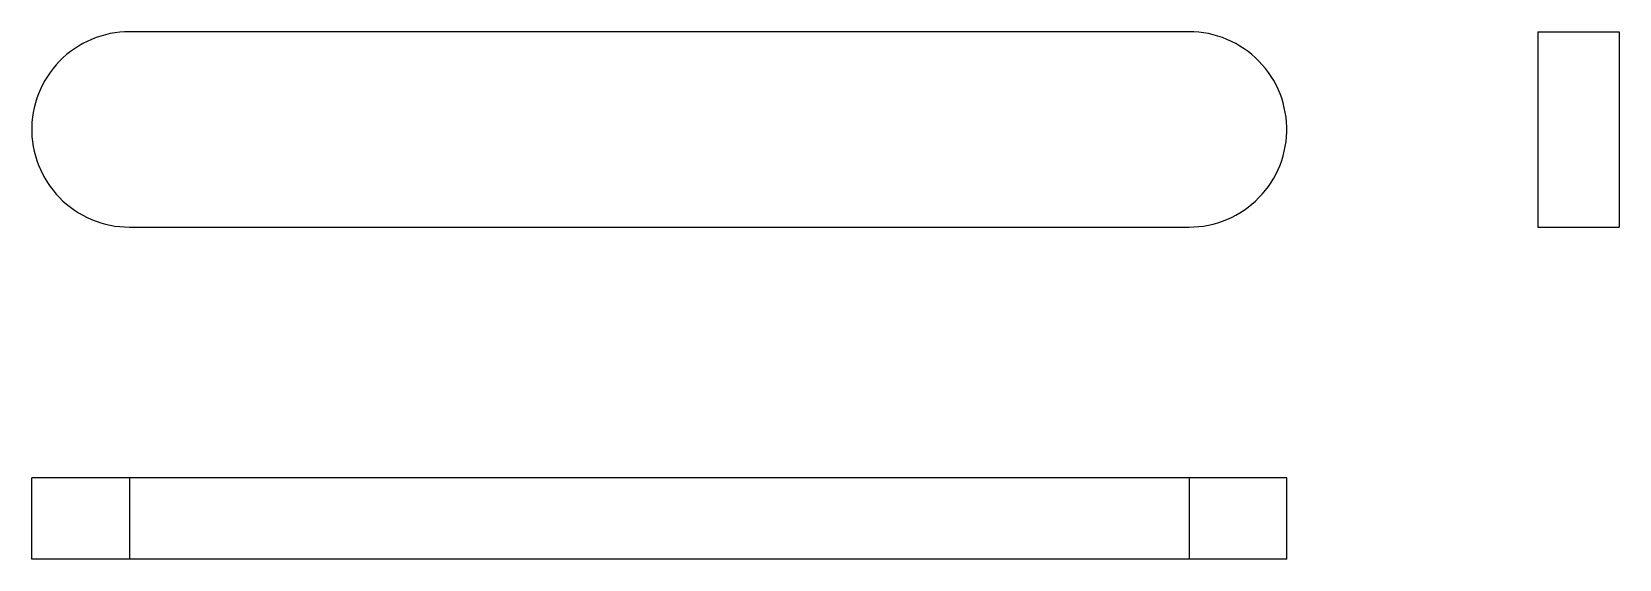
# Model space of a CAD drawing. Extents: x 0 to 1.9, y 0 to 0.63.
import ezdxf

# ---------------------------------------------------------------- set-up
doc = ezdxf.new("R2010")
doc.units = 0
for name, color, linetype in [('FRONT', 7, 'CONTINUOUS'), ('LEFT', 7, 'CONTINUOUS'), ('TOP', 7, 'CONTINUOUS')]:
    doc.layers.add(name, color=color, linetype=linetype)

msp = doc.modelspace()

# ---------------------------------------------------------------- linework, layer by layer
at = {"layer": 'FRONT'}
for p, q in [((0.088005, 0.627554), (0.082395, 0.625976)), ((0.093687, 0.628851), (0.088005, 0.627554)), ((0.099426, 0.629863), (0.093687, 0.628851)), ((0.105209, 0.630588), (0.099426, 0.629863)), ((0.111021, 0.631024), (0.105209, 0.630588)), ((0.116847, 0.631169), (0.111021, 0.631024)), ((1.383081, 0.631169), (0.116847, 0.631169)), ((1.388907, 0.631024), (1.383081, 0.631169)), ((1.394718, 0.630588), (1.388907, 0.631024)), ((1.400501, 0.629863), (1.394718, 0.630588)), ((1.40624, 0.628851), (1.400501, 0.629863)), ((1.411922, 0.627554), (1.40624, 0.628851)), ((1.417532, 0.625976), (1.411922, 0.627554)), ((0.046272, 0.607457), (0.041716, 0.603823)), ((0.051004, 0.610859), (0.046272, 0.607457)), ((0.0559, 0.614021), (0.051004, 0.610859)), ((0.060947, 0.616935), (0.0559, 0.614021)), ((0.066133, 0.619594), (0.060947, 0.616935)), ((0.071445, 0.621991), (0.066133, 0.619594)), ((0.07687, 0.62412), (0.071445, 0.621991)), ((0.082395, 0.625976), (0.07687, 0.62412)), ((1.423057, 0.62412), (1.417532, 0.625976)), ((1.428482, 0.621991), (1.423057, 0.62412)), ((1.433794, 0.619594), (1.428482, 0.621991)), ((1.43898, 0.616935), (1.433794, 0.619594)), ((1.444028, 0.614021), (1.43898, 0.616935)), ((1.448923, 0.610859), (1.444028, 0.614021)), ((1.453655, 0.607457), (1.448923, 0.610859)), ((1.458212, 0.603823), (1.453655, 0.607457)), ((0.02921, 0.591626), (0.025464, 0.587161)), ((0.033174, 0.595898), (0.02921, 0.591626)), ((0.037346, 0.599967), (0.033174, 0.595898)), ((0.041716, 0.603823), (0.037346, 0.599967)), ((1.462581, 0.599967), (1.458212, 0.603823)), ((1.466753, 0.595898), (1.462581, 0.599967)), ((1.470717, 0.591626), (1.466753, 0.595898)), ((1.474463, 0.587161), (1.470717, 0.591626)), ((0.015623, 0.572727), (0.012836, 0.567609)), ((0.018662, 0.5777), (0.015623, 0.572727)), ((0.021945, 0.582515), (0.018662, 0.5777)), ((0.025464, 0.587161), (0.021945, 0.582515)), ((1.477982, 0.582515), (1.474463, 0.587161)), ((1.481265, 0.5777), (1.477982, 0.582515)), ((1.484304, 0.572727), (1.481265, 0.5777)), ((1.487092, 0.567609), (1.484304, 0.572727)), ((0.00605, 0.551511), (0.004332, 0.545942)), ((0.008043, 0.556988), (0.00605, 0.551511)), ((0.010307, 0.562358), (0.008043, 0.556988)), ((0.012836, 0.567609), (0.010307, 0.562358)), ((1.48962, 0.562358), (1.487092, 0.567609)), ((1.491884, 0.556988), (1.48962, 0.562358)), ((1.493877, 0.551511), (1.491884, 0.556988)), ((1.495595, 0.545942), (1.493877, 0.551511)), ((0.001739, 0.534582), (0.000871, 0.528819)), ((0.002894, 0.540295), (0.001739, 0.534582)), ((0.004332, 0.545942), (0.002894, 0.540295)), ((1.497033, 0.540295), (1.495595, 0.545942)), ((1.498188, 0.534582), (1.497033, 0.540295)), ((1.499057, 0.528819), (1.498188, 0.534582)), ((0.00029, 0.52302), (0, 0.5172)), ((0, 0.5172), (0, 0.511372)), ((0.000871, 0.528819), (0.00029, 0.52302)), ((1.499637, 0.52302), (1.499057, 0.528819)), ((1.499927, 0.5172), (1.499637, 0.52302)), ((1.499927, 0.511372), (1.499927, 0.5172)), ((0, 0.511372), (0.00029, 0.505551)), ((0.00029, 0.505551), (0.000871, 0.499752)), ((0.000871, 0.499752), (0.001739, 0.493989)), ((0.001739, 0.493989), (0.002894, 0.488277)), ((1.497033, 0.488277), (1.498188, 0.493989)), ((1.498188, 0.493989), (1.499057, 0.499752)), ((1.499057, 0.499752), (1.499637, 0.505551)), ((1.499637, 0.505551), (1.499927, 0.511372)), ((0.002894, 0.488277), (0.004332, 0.482629)), ((0.004332, 0.482629), (0.00605, 0.47706)), ((0.00605, 0.47706), (0.008043, 0.471584)), ((1.491884, 0.471584), (1.493877, 0.47706)), ((1.493877, 0.47706), (1.495595, 0.482629)), ((1.495595, 0.482629), (1.497033, 0.488277)), ((0.008043, 0.471584), (0.010307, 0.466213)), ((0.010307, 0.466213), (0.012836, 0.460962)), ((0.012836, 0.460962), (0.015623, 0.455844)), ((0.015623, 0.455844), (0.018662, 0.450871)), ((1.481265, 0.450871), (1.484304, 0.455844)), ((1.484304, 0.455844), (1.487092, 0.460962)), ((1.487092, 0.460962), (1.48962, 0.466213)), ((1.48962, 0.466213), (1.491884, 0.471584)), ((0.018662, 0.450871), (0.021945, 0.446056)), ((0.021945, 0.446056), (0.025464, 0.44141)), ((0.025464, 0.44141), (0.02921, 0.436946)), ((0.02921, 0.436946), (0.033174, 0.432674)), ((1.466753, 0.432674), (1.470717, 0.436946)), ((1.470717, 0.436946), (1.474463, 0.44141)), ((1.474463, 0.44141), (1.477982, 0.446056)), ((1.477982, 0.446056), (1.481265, 0.450871)), ((0.033174, 0.432674), (0.037346, 0.428604)), ((0.037346, 0.428604), (0.041716, 0.424748)), ((0.041716, 0.424748), (0.046272, 0.421114)), ((0.046272, 0.421114), (0.051004, 0.417712)), ((0.051004, 0.417712), (0.0559, 0.41455)), ((1.444028, 0.41455), (1.448923, 0.417712)), ((1.448923, 0.417712), (1.453655, 0.421114)), ((1.453655, 0.421114), (1.458212, 0.424748)), ((1.458212, 0.424748), (1.462581, 0.428604)), ((1.462581, 0.428604), (1.466753, 0.432674)), ((0.0559, 0.41455), (0.060947, 0.411636)), ((0.060947, 0.411636), (0.066133, 0.408978)), ((0.066133, 0.408978), (0.071445, 0.406581)), ((0.071445, 0.406581), (0.07687, 0.404452)), ((0.07687, 0.404452), (0.082395, 0.402595)), ((0.082395, 0.402595), (0.088005, 0.401017)), ((0.088005, 0.401017), (0.093687, 0.39972)), ((0.093687, 0.39972), (0.099426, 0.398708)), ((0.099426, 0.398708), (0.105209, 0.397983)), ((1.394718, 0.397983), (1.400501, 0.398708)), ((1.400501, 0.398708), (1.40624, 0.39972)), ((1.40624, 0.39972), (1.411922, 0.401017)), ((1.411922, 0.401017), (1.417532, 0.402595)), ((1.417532, 0.402595), (1.423057, 0.404452)), ((1.423057, 0.404452), (1.428482, 0.406581)), ((1.428482, 0.406581), (1.433794, 0.408978)), ((1.433794, 0.408978), (1.43898, 0.411636)), ((1.43898, 0.411636), (1.444028, 0.41455)), ((0.105209, 0.397983), (0.111021, 0.397548)), ((0.111021, 0.397548), (0.116847, 0.397403)), ((0.116847, 0.397403), (1.383081, 0.397403)), ((1.383081, 0.397403), (1.388907, 0.397548)), ((1.388907, 0.397548), (1.394718, 0.397983))]:
    msp.add_line(p, q, dxfattribs=at)
at = {"layer": 'LEFT'}
for p, q in [((1.799927, 0.631169), (1.799927, 0.397403)), ((1.799927, 0.631169), (1.89733, 0.631169)), ((1.89733, 0.631169), (1.89733, 0.397403)), ((1.799927, 0.397403), (1.89733, 0.397403))]:
    msp.add_line(p, q, dxfattribs=at)
at = {"layer": 'TOP'}
for p, q in [((0.116883, 0.097403), (0, 0.097403)), ((0, 0), (0, 0.097403)), ((1.383117, 0.097403), (0.116883, 0.097403)), ((0.116883, 0.097403), (0.116883, 0)), ((1.5, 0.097403), (1.383117, 0.097403)), ((1.383117, 0.097403), (1.383117, 0)), ((1.5, 0), (1.5, 0.097403)), ((0.116883, 0), (0, 0)), ((1.383117, 0), (0.116883, 0)), ((1.5, 0), (1.383117, 0))]:
    msp.add_line(p, q, dxfattribs=at)

doc.saveas('drawing.dxf')
